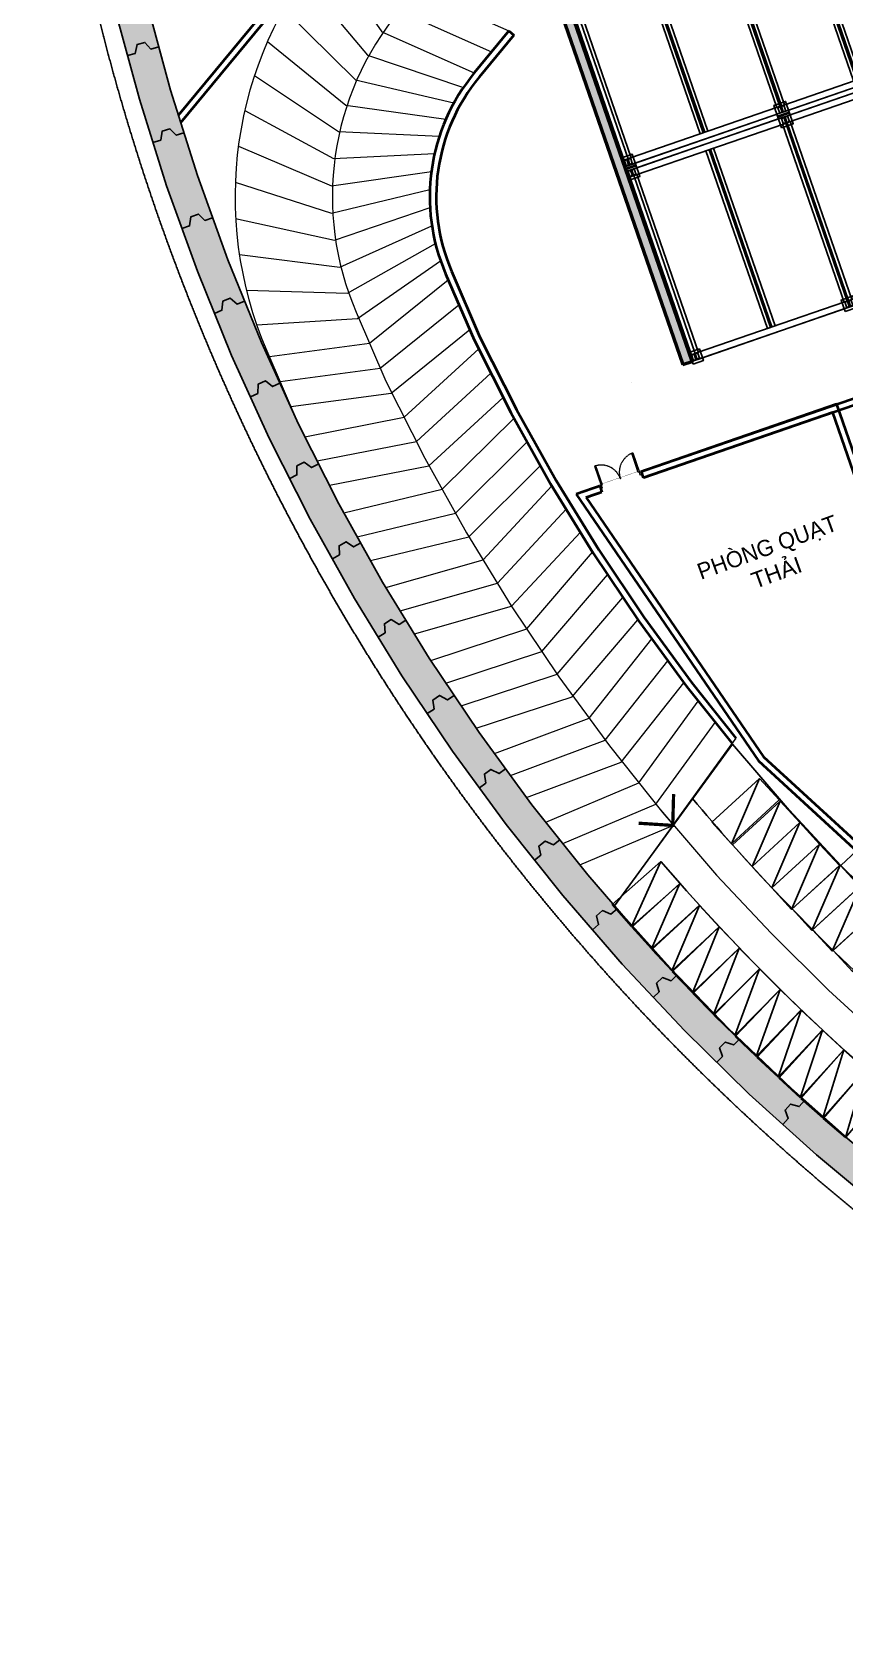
# Model space of a CAD drawing. Header units: millimetres. Extents: x -1534340 to 1713810, y -1348191 to 1114081.
# Drawn here: x 1198577 to 1223628, y -718227 to -668826 of the extents above; entities that cross this region are included whole.
import ezdxf

# ---------------------------------------------------------------- set-up
doc = ezdxf.new("R2010")
doc.units = ezdxf.units.MM
doc.header["$LTSCALE"] = 100
doc.set_wipeout_variables(frame=1)
for name, pattern in [('HIDDEN', [0.375, 0.25, -0.125]), ('HIDDEN2', [0.1875, 0.125, -0.0625]), ('Xref_ST_MBDV Cot vach 30.7.2022$0$DASHDOT', [1, 0.5, -0.25, 0, -0.25])]:
    doc.linetypes.add(name, pattern=pattern)
for name, color, linetype in [('ccu12-Manh', 8, 'Continuous'), ('KT-Kich thuoc', 9, 'Continuous'), ('xe cơ khí', 251, 'Continuous'), ('xemay', 39, 'Continuous'), ('Xref_ST_MBDV Cot vach 30.7.2022$0$Xref_ST_MBDV Cot vach 30.7.2022|Xref_ST_MBDV Cot vach 30.7.2022|Xref_ST_MBDV Cot vach 30.7.2022|Xref_ST_MBDV Cot vach 30.7.2022|A-CORE-OTLN', 2, 'Continuous'), ('Xref_ST_MBDV Cot vach 30.7.2022$0$Xref_ST_MBDV Cot vach 30.7.2022|Xref_ST_MBDV Cot vach 30.7.2022|Xref_ST_MBDV Cot vach 30.7.2022|Xref_ST_MBDV Cot vach 30.7.2022|A-WALL-PATT', 251, 'Continuous'), ('Xref_ST_MBDV Cot vach 30.7.2022$0$Xref_ST_MBDV Cot vach 30.7.2022|Xref_ST_MBDV Cot vach 30.7.2022|Xref_ST_MBDV Cot vach 30.7.2022|Xref_ST_MBDV Cot vach 30.7.2022|ccu12-Thay', 7, 'Continuous'), ('Xref_ST_MBDV Cot vach 30.7.2022$0$Xref_ST_MBDV Cot vach 30.7.2022|Xref_ST_MBDV Cot vach 30.7.2022|Xref_ST_MBDV Cot vach 30.7.2022|Xref_ST_MBDV Cot vach 30.7.2022|Site_plot line', 1, 'Xref_ST_MBDV Cot vach 30.7.2022$0$DASHDOT')]:
    doc.layers.add(name, color=color, linetype=linetype)
for name, color, linetype, lineweight in [('CUA', 37, 'Continuous', 13), ('KT-Chu viet', 255, 'Continuous', 20), ('KT-GIAO THONG HAM', 42, 'Continuous', 13), ('KT-Net cat', 1, 'Continuous', 40), ('KT-Net cot', 2, 'Continuous', 50), ('KT-Net khuat', 8, 'HIDDEN', 18), ('KT-Net manh', 251, 'Continuous', 13), ('KT-Net thay', 7, 'Continuous', 15), ('KT-Vat lieu', 250, 'Continuous', 9)]:
    doc.layers.add(name, color=color, linetype=linetype, lineweight=lineweight)
doc.styles.add('220126_HDN_HBA typical plan$0$211210_HDN_HBA_TYPICAL PLAN CORE OPT 1$0$HBA-Text', font='GOTHIC.TTF')

# ---------------------------------------------------------------- blocks, each defined once
blk = doc.blocks.new('PQQQQQ')
at = {"layer": 'KT-Net cat'}
for p, q in [((-62143, -128184), (-70167, -130954)), ((-62267, -128438), (-69854, -131058)), ((-62267, -128438), (-56670, -144649)), ((-62143, -128184), (-56415, -144773)), ((-70167, -130954), (-64540, -139186)), ((-69854, -131058), (-64387, -139055)), ((-64540, -139186), (-57909, -145288)), ((-64387, -139055), (-57861, -145060))]:
    blk.add_line(p, q, dxfattribs=at)
at = {"layer": 'KT-Chu viet', "insert": (-64359, -132358), "char_height": 500, "width": 7666.07, "attachment_point": 2, "rotation": 20.0043, "style": '220126_HDN_HBA typical plan$0$211210_HDN_HBA_TYPICAL PLAN CORE OPT 1$0$HBA-Text'}
blk.add_mtext('PHÒNG QU{\\fArial|b0|i0|c0|p34;ẠT\\PTHẢI}', dxfattribs=at)
blk = doc.blocks.new('Xref_ST_MBDV Cot vach 30.7.2022$0$Tuong Vay01-flat-1')
at = {"layer": 'Xref_ST_MBDV Cot vach 30.7.2022$0$Xref_ST_MBDV Cot vach 30.7.2022|Xref_ST_MBDV Cot vach 30.7.2022|Xref_ST_MBDV Cot vach 30.7.2022|Xref_ST_MBDV Cot vach 30.7.2022|A-WALL-PATT'}
h = blk.add_hatch(dxfattribs=at)
h.set_pattern_fill('ACET-2D-VATLIEU04', color=256, scale=50, pattern_type=2)
h.set_pattern_definition([(50, (-11139561.84, -1407213.45), (-225.902474, 189.5546825), [37.5, -412.5]), (355, (-11139561.84, -1407213.45), (32.127212, 367.215716), [30, -330]), (100.4514, (-11139531.95, -1407216.06), (-341.231527, -62.944187), [31.870095, -350.571056]), (46.1842, (-11139561.84, -1407113.45), (-319.180497, 306.252097), [56.25, -618.75]), (96.6356, (-11139517.37, -1407120.34), (-516.995922, -60.144022), [47.805144, -525.8565]), (351.1842, (-11139561.84, -1407113.45), (84.740774, 546.39543), [45, -495]), (21, (-11139511.84, -1407138.45), (-105.680822, 275.3079534), [37.5, -412.5]), (326, (-11139511.84, -1407138.45), (206.128805, 305.59852), [30, -330]), (71.4514, (-11139486.97, -1407155.22), (-328.963765, 110.380101), [31.870095, -350.571056]), (37.5, (-11139561.84, -1407213.45), (-78.1345294, 101.8269012), [0, -326, 0, -335, 0, -331.25]), (7.5, (-11139561.84, -1407213.45), (-23.2793464, 176.824191), [0, -191, 0, -318.5, 0, -126.25]), (327.5, (-11139673.34, -1407213.45), (71.9444175, 112.9301145), [0, -125, 0, -390, 0, -517.5000003]), (317.5, (-11139723.34, -1407213.45), (158.0205496, 172.449169), [0, -162.5, 0, -259, 0, -367.5]), (45, (-11139561.84, -1407213.45), (-150.260191, 150.260191), []), (45, (-11139561.84, -1407152.2), (-150.260191, 150.260191), [])])
h.paths.add_polyline_path([(-82665, -118500), (-81837, -121132), (-80903, -123728), (-79863, -126284), (-78720, -128795), (-77475, -131258), (-76131, -133667), (-74689, -136020), (-73153, -138312), (-71525, -140539), (-69807, -142699), (-68002, -144786), (-66114, -146798), (-64145, -148731), (-62100, -150582), (-59980, -152349), (-57790, -154027), (-55533, -155614), (-53213, -157109), (-50835, -158507), (-48401, -159807), (-45916, -161007), (-43385, -162104), (-40811, -163097), (-38198, -163985), (-35551, -164765), (-32875, -165436), (-30174, -165998), (-27451, -166448), (-24702, -166789), (-4397, -168938), (36420, -167648), (41836, -160719), (12445, -24368), (8473, -9249), (-4719, -5521), (-10557, -9947), (-34021, -27848), (-39777, -32009), (-41249, -35294), (-45787, -38574), (-49368, -38942), (-57644, -44924), (-59845, -46601), (-61969, -48362), (-64020, -50208), (-65993, -52137), (-67887, -54144), (-69696, -56226), (-71420, -58381), (-73054, -60604), (-74596, -62892), (-76043, -65242), (-77394, -67648), (-78645, -70107), (-79794, -72615), (-80841, -75168), (-81782, -77762), (-82617, -80392), (-83343, -83054), (-83961, -85743), (-84468, -88455), (-84865, -91186), (-85149, -93930), (-85321, -96684), (-85381, -99530), (-85329, -102201), (-85163, -104955), (-84886, -107701), (-84496, -110432), (-83996, -113146), (-83385, -115836)], flags=16)
h.paths.add_polyline_path([(-83625, -118781), (-82785, -121452), (-81837, -124086), (-80781, -126680), (-79621, -129228), (-78358, -131727), (-76994, -134172), (-75531, -136560), (-73973, -138886), (-72320, -141146), (-70577, -143337), (-68746, -145455), (-66829, -147497), (-64832, -149459), (-62755, -151337), (-60604, -153130), (-58382, -154833), (-56092, -156444), (-53738, -157960), (-51324, -159379), (-48854, -160699), (-46333, -161916), (-43764, -163030), (-41151, -164038), (-38500, -164938), (-35814, -165730), (-33098, -166411), (-30357, -166981), (-27595, -167438), (-24816, -167783), (-4434, -169940), (36920, -168633), (42913, -160966), (13418, -24135), (9295, -8442), (-4926, -4424), (-11163, -9151), (-34617, -27045), (-40580, -31355), (-42052, -34640), (-46156, -37607), (-49737, -37975), (-58240, -44121), (-60467, -45819), (-62623, -47605), (-64704, -49479), (-66707, -51435), (-68628, -53472), (-70465, -55586), (-72214, -57772), (-73872, -60029), (-75437, -62350), (-76905, -64734), (-78276, -67176), (-79545, -69672), (-80712, -72217), (-81774, -74808), (-82729, -77440), (-83576, -80109), (-84314, -82810), (-84940, -85539), (-85455, -88291), (-85857, -91062), (-86146, -93847), (-86321, -96642), (-86382, -99529), (-86328, -102241), (-86160, -105036), (-85879, -107821), (-85484, -110593), (-84976, -113347), (-84356, -116078)])
at = {"layer": 'Xref_ST_MBDV Cot vach 30.7.2022$0$Xref_ST_MBDV Cot vach 30.7.2022|Xref_ST_MBDV Cot vach 30.7.2022|Xref_ST_MBDV Cot vach 30.7.2022|Xref_ST_MBDV Cot vach 30.7.2022|A-CORE-OTLN', "color": 6}
for points in [[(-84356, -116078), (-83625, -118781), (-82785, -121452), (-81837, -124086), (-80781, -126680), (-79621, -129228), (-78358, -131727), (-76994, -134172), (-75531, -136560), (-73973, -138886), (-72320, -141146), (-70577, -143337), (-68746, -145455), (-66829, -147497), (-64832, -149459), (-62755, -151337), (-60604, -153130)], [(-83385, -115836), (-82665, -118500), (-81837, -121132), (-80903, -123728), (-79863, -126284), (-78720, -128795), (-77475, -131258), (-76131, -133667), (-74689, -136020), (-73153, -138312), (-71525, -140539), (-69807, -142699), (-68002, -144786), (-66114, -146798), (-64145, -148731), (-62100, -150582), (-59980, -152349)]]:
    blk.add_lwpolyline(points, dxfattribs=at)
at = {"layer": 'Xref_ST_MBDV Cot vach 30.7.2022$0$Xref_ST_MBDV Cot vach 30.7.2022|Xref_ST_MBDV Cot vach 30.7.2022|Xref_ST_MBDV Cot vach 30.7.2022|Xref_ST_MBDV Cot vach 30.7.2022|ccu12-Thay', "ltscale": 10}
for points in [[(-83991, -117429), (-83750, -117364), (-83694, -117090), (-83453, -117025), (-83267, -117233), (-83025, -117168)], [(-83205, -120116), (-82967, -120041), (-82923, -119765), (-82684, -119690), (-82490, -119891), (-82251, -119816)], [(-82311, -122769), (-82076, -122685), (-82042, -122407), (-81806, -122323), (-81604, -122517), (-81369, -122433)], [(-81309, -125383), (-81078, -125289), (-81056, -125010), (-80824, -124916), (-80614, -125100), (-80383, -125006)], [(-80201, -127954), (-79974, -127850), (-79964, -127571), (-79736, -127467), (-79519, -127643), (-79291, -127539)], [(-78990, -130477), (-78767, -130365), (-78768, -130085), (-78545, -129972), (-78320, -130139), (-78097, -130026)], [(-77676, -132949), (-77458, -132828), (-77471, -132548), (-77252, -132427), (-77021, -132584), (-76803, -132462)], [(-76263, -135366), (-76050, -135235), (-76074, -134957), (-75860, -134826), (-75623, -134974), (-75410, -134844)], [(-74752, -137723), (-74544, -137584), (-74580, -137306), (-74372, -137167), (-74129, -137305), (-73921, -137166)], [(-73146, -140016), (-72945, -139868), (-72991, -139593), (-72789, -139445), (-72541, -139573), (-72339, -139426)], [(-71448, -142242), (-71253, -142086), (-71311, -141812), (-71115, -141657), (-70861, -141775), (-70666, -141619)], [(-69661, -144396), (-69472, -144233), (-69541, -143962), (-69352, -143798), (-69094, -143906), (-68905, -143742)], [(-67787, -146476), (-67605, -146305), (-67685, -146037), (-67503, -145866), (-67240, -145963), (-67058, -145792)], [(-65830, -148478), (-65655, -148300), (-65746, -148035), (-65571, -147857), (-65305, -147943), (-65130, -147764)], [(-63793, -150398), (-63626, -150213), (-63727, -149952), (-63560, -149767), (-63290, -149842), (-63123, -149657)]]:
    blk.add_lwpolyline(points, dxfattribs=at)
at = {"layer": 'Xref_ST_MBDV Cot vach 30.7.2022$0$Xref_ST_MBDV Cot vach 30.7.2022|Xref_ST_MBDV Cot vach 30.7.2022|Xref_ST_MBDV Cot vach 30.7.2022|Xref_ST_MBDV Cot vach 30.7.2022|Site_plot line', "ltscale": 5000}
blk.add_arc((-17764, -99529), 69167, 126.14636, 263.7927, dxfattribs=at)
blk = doc.blocks.new('*U2536')
at = {"layer": 'KT-Net manh', "linetype": 'HIDDEN', "ltscale": 3000}
blk.add_lwpolyline([(0, -3000), (839, 0), (0, 3000)], dxfattribs=at)
blk = doc.blocks.new('*U2538')
at = {"layer": 'KT-Kich thuoc', "color": 0, "linetype": 'ByBlock', "lineweight": -2, "transparency": 16777216}
for p, rotation in [((1210961, -666882), 230.4488277143707), ((1210427, -667529), 230.4488277143707), ((1209893, -668177), 230.4488277143707), ((1209389, -668848), 235.7918649529582), ((1208950, -669563), 241.1349021915458), ((1208580, -670315), 246.4779394301334), ((1208281, -671100), 251.8209766687208), ((1208057, -671908), 257.1640139073083), ((1207909, -672734), 262.5070511458958), ((1207838, -673570), 267.8500883844832), ((1207846, -674409), 273.1931256230707), ((1207932, -675243), 278.5361628616582), ((1208095, -676066), 283.8792001002456), ((1208334, -676871), 289.2222373388331), ((1208645, -677650), 293.3085854684605), ((1208977, -678421), 293.3085854684605), ((1209309, -679191), 293.3085854684605), ((1209664, -679952), 296.8158554686049), ((1210042, -680701), 296.8158554686049), ((1210421, -681450), 296.8158554686049), ((1210809, -682194), 299.1540354685542), ((1211218, -682927), 299.1540354685542), ((1211626, -683660), 299.1540354685542), ((1212040, -684390), 301.4922154686193), ((1212479, -685105), 301.4922154686193), ((1212917, -685821), 301.4922154686193), ((1213356, -686536), 303.8303954685628), ((1213823, -687234), 303.8303954685628), ((1214291, -687931), 303.8303954685628), ((1214758, -688628), 303.8303954685628), ((1215250, -689308), 306.1685754685888), ((1215745, -689985), 306.1685754685888), ((1216241, -690663), 306.1685754685888), ((1216756, -691325), 308.5067554685864), ((1217279, -691982), 308.5067554685864), ((1217801, -692639), 308.5067554685864)]:
    blk.add_blockref('*U2536', p, dxfattribs=dict(at, rotation=rotation))
blk = doc.blocks.new('cot')
at = {"layer": 'xe cơ khí'}
for points in [[(11052751, 1251358), (11053091, 1251358), (11053091, 1250978), (11052751, 1250978)], [(11052801, 1251268), (11053001, 1251268), (11053001, 1251252), (11052801, 1251252)], [(11052801, 1251268), (11053001, 1251268), (11053001, 1251068), (11052801, 1251068)], [(11052801, 1251084), (11053001, 1251084), (11053001, 1251068), (11052801, 1251068)], [(11052921, 1251252), (11052921, 1251084), (11052881, 1251084), (11052881, 1251252)]]:
    blk.add_lwpolyline(points, close=True, dxfattribs=at)
blk = doc.blocks.new('bbbb5')
at = {"layer": 'xe cơ khí'}
for points in [[(175, 6090), (275, 6090), (275, 290), (175, 290)], [(7550, 6290), (250, 6290), (250, 6090), (7550, 6090)], [(2525, 6090), (2625, 6090), (2625, 290), (2525, 290)], [(2675, 6090), (2775, 6090), (2775, 290), (2675, 290)], [(5025, 6090), (5125, 6090), (5125, 290), (5025, 290)], [(5175, 6090), (5275, 6090), (5275, 290), (5175, 290)], [(7840, 6380), (7460, 6380), (7460, 6000), (7840, 6000)], [(7625, 6090), (7525, 6090), (7525, 290), (7625, 290)], [(7750, 6290), (7550, 6290), (7550, 6274), (7750, 6274)], [(7750, 6290), (7550, 6290), (7550, 6090), (7750, 6090)], [(7750, 6106), (7550, 6106), (7550, 6090), (7750, 6090)], [(7630, 6274), (7630, 6106), (7670, 6106), (7670, 6274)], [(7675, 6090), (7775, 6090), (7775, 290), (7675, 290)], [(7750, 6290), (12550, 6290), (12550, 6090), (7750, 6090)], [(10125, 6090), (10025, 6090), (10025, 290), (10125, 290)], [(10275, 6090), (10175, 6090), (10175, 290), (10275, 290)], [(12625, 6090), (12525, 6090), (12525, 290), (12625, 290)], [(250, 290), (7550, 290), (7550, 90), (250, 90)], [(7840, 380), (7460, 380), (7460, 0), (7840, 0)], [(7750, 290), (7550, 290), (7550, 274), (7750, 274)], [(7750, 290), (7550, 290), (7550, 90), (7750, 90)], [(7750, 106), (7550, 106), (7550, 90), (7750, 90)], [(7630, 274), (7630, 106), (7670, 106), (7670, 274)], [(12550, 290), (7750, 290), (7750, 90), (12550, 90)]]:
    blk.add_lwpolyline(points, close=True, dxfattribs=at)
for p in [(-11052751, -1244978), (-11052751, -1250978)]:
    blk.add_blockref('cot', p, dxfattribs=at)
at = {"layer": 'xe cơ khí', "xscale": -1}
for p in [(11065551, -1244978), (11065551, -1250978)]:
    blk.add_blockref('cot', p, dxfattribs=at)
blk = doc.blocks.new('xecokhi B1')
at = {"layer": 'KT-Vat lieu'}
h = blk.add_hatch(dxfattribs=at)
h.set_pattern_fill('BTCT', color=256, scale=40)
h.set_pattern_definition([(50, (0, 0), (286.90407, -25.10085), [30, -330]), (355, (0, 0), (-55.5005, 300.87685), [24, -264]), (100.4514, (23.9, -2.1), (231.40375, 275.7758), [25.4961, -280.45684]), (46.1842, (0, 80), (426.8964, -66.2076), [45, -495]), (96.6356, (35.57, 74.5), (373.8651, 389.6471), [38.2441, -420.6852]), (351.1842, (0, 80), (373.8648, 389.6474), [36, -396]), (21, (40, 60), (238.7628, -161.04756), [30, -330]), (326, (40, 60), (97.3261, 290.06), [24, -264]), (71.4514, (59.9, 46.58), (336.08905, 129.0122), [25.4961, -280.45684]), (37.5, (0, 0), (4.86394, 133.15754), [0, -260.8, 0, -268, 0, -265]), (7.5, (0, 0), (105.22781, 157.76468), [0, -152.8, 0, -254.8, 0, -101]), (327.5, (-89.2, 0), (213.52897, -9.02195), [0, -100, 0, -312, 0, -414]), (317.5, (-129.2, 0), (233.27447, 40.042), [0, -130, 0, -207.2, 0, -294]), (45, (0, 0), (-106.06602, 106.06602), []), (45, (70.71, 0), (-106.06602, 106.06602), [])])
h.paths.add_polyline_path([(-104070, 42213), (-103787, 42311), (-107882, 54174), (-108166, 54076)])
at = {"layer": 'KT-Net cot'}
blk.add_lwpolyline([(-104070, 42213), (-103787, 42311), (-107882, 54174), (-108166, 54076)], close=True, dxfattribs=at)
at = {"layer": 'xe cơ khí'}
for points in [[(-105812, 48330), (-93807, 52474), (-95830, 58335), (-107835, 54190)], [(-103739, 42327), (-91735, 46472), (-93758, 52333), (-105763, 48188)]]:
    blk.add_lwpolyline(points, close=True, dxfattribs=at)
at = {"layer": 'xe cơ khí', "rotation": 199.047137940156}
for p in [(-95812, 58436), (-93740, 52434)]:
    blk.add_blockref('bbbb5', p, dxfattribs=at)
blk = doc.blocks.new('plot bike')
at = {"linetype": 'HIDDEN', "ltscale": 1000}
blk.add_line((0, 450), (2000, -450), dxfattribs=at)
blk.add_lwpolyline([(0, 450), (2000, 450), (2000, -450), (0, -450)], close=True, dxfattribs=at)
blk = doc.blocks.new('*U305')
at = {"layer": 'xemay', "xscale": -1, "rotation": 90}
blk.add_blockref('plot bike', (450, 2000), dxfattribs=at)
blk = doc.blocks.new('*U306')
at = {"layer": 'KT-Kich thuoc', "color": 0, "linetype": 'ByBlock', "lineweight": -2, "transparency": 16777216}
for p, rotation in [((-104157, 26210), 131.4455740742642), ((-103557, 25539), 132.2311702383999), ((-102948, 24877), 133.0167664025365), ((-102329, 24223), 133.8023625666731), ((-101702, 23578), 134.5879587308087), ((-101066, 22941), 135.3735548949444), ((-100421, 22313), 136.159151059081), ((-99767, 21694), 136.9447472232176), ((-99105, 21085), 137.7303433873542), ((-98435, 20484), 138.5159395514908), ((-97757, 19892), 139.3015357156274)]:
    blk.add_blockref('*U305', p, dxfattribs=dict(at, rotation=rotation))
blk = doc.blocks.new('dfgdgdggd')
at = {"layer": 'KT-Kich thuoc'}
blk.add_line((-101329, 26074), (-99788, 24490), dxfattribs=at)
at = {"layer": 'xemay'}
for points in [[(-103775, 28833, 0.014489), (-101329, 26074, 0.014489)], [(-104454, 26548, 0.184726), (-63049, 4518), (-41381, 2225)]]:
    blk.add_lwpolyline(points, format="xyb", dxfattribs=at)
blk.add_arc((-54955, 69657), 63640, 225.21254, 229.30006, dxfattribs=at)
at = {"layer": 'KT-Kich thuoc'}
blk.add_blockref('*U306', (0, 0), dxfattribs=at)
at = {"layer": 'xemay', "rotation": 222.4888155425928}
for p, xscale in [((-102876, 27768), -0.9999999999999987), ((-102241, 27070), -0.9999999999999987), ((-101633, 26406), -0.9999999999999987), ((-101025, 25742), -0.9999999999999999), ((-100397, 25097), -0.9999999999999999), ((-99769, 24452), -0.9999999999999999), ((-99133, 23813), -0.9999999999999999)]:
    blk.add_blockref('plot bike', p, dxfattribs=dict(at, xscale=xscale))
blk = doc.blocks.new('*U2315')
for p, q in [((-1260, -100), (-1300, -100)), ((-1280, -100), (-1280, -525)), ((-90, -100), (-50, -100)), ((-70, -100), (-70, -525)), ((-1260, -525), (-1300, -525)), ((-90, -525), (-50, -525))]:
    blk.add_line(p, q)
for points in [[(-1350, 100), (-1290, 100), (-1290, 40), (-1300, 40), (-1300, 0), (-1350, 0)], [(-1300, 0), (-1260, 0), (-1260, -625), (-1300, -625)], [(-50, 0), (-90, 0), (-90, -625), (-50, -625)], [(0, 100), (-60, 100), (-60, 40), (-50, 40), (-50, 0), (0, 0)]]:
    blk.add_lwpolyline(points, close=True)
at = {"linetype": 'HIDDEN2'}
for centre, start, end in [((-1300, 0), 270, 0), ((-50, 0), 180, 270)]:
    blk.add_arc(centre, 625, start, end, dxfattribs=at)
blk = doc.blocks.new('BBB14')
blk.add_wipeout([(1467, -2669), (1467, -2987), (116, -3004), (118, -2669)]).dxf.layer = 'KT-Kich thuoc'
at = {"layer": 'KT-Net cat'}
for p, q in [((117, -2700), (117, -2900)), ((1467, -2700), (1467, -2900))]:
    blk.add_line(p, q, dxfattribs=at)
at = {"layer": 'CUA', "rotation": 179.9999938228274}
blk.add_blockref('*U2315', (117, -2700), dxfattribs=at)
blk = doc.blocks.new('3123')
at = {"layer": 'Defpoints'}
for points in [[(1223963, -703163.4), (1221977.9, -701406.9), (1220062.5, -699573.4), (1218236.6, -697683.7), (1216530, -695776.4), (1220161.4, -690786.7), (1221785.2, -692680.9), (1223502.7, -694527.2), (1223984.8, -694081.1)], [(1229092.9, -696892), (1223430.7, -680492), (1235955.3, -676167.9)]]:
    blk.add_lwpolyline(points, dxfattribs=at)
at = {"layer": 'KT-Net cat'}
for p, q in [((1203086.2, -671392.9), (1208494, -664844.6)), ((1203157.8, -671620.3), (1208648.2, -664971.9))]:
    blk.add_line(p, q, dxfattribs=at)
blk.add_blockref('PQQQQQ', (1285508.2, -552119.2))
at = {"layer": 'KT-GIAO THONG HAM'}
for points in [[(1202122.9, -667955.6), (1202842.8, -670619.2), (1203670.8, -673251.2), (1204605.5, -675847.3), (1205645.4, -678403), (1206788.6, -680914.3), (1208033.3, -683376.7), (1209377.5, -685786.4), (1210818.9, -688139.2), (1212355, -690431.2), (1213983.4, -692658.6), (1215701.3, -694817.8), (1217505.8, -696905.1), (1219394, -698917), (1221362.7, -700850.2), (1223408.7, -702701.5), (1225528.5, -704467.8), (1227718.5, -706146.1), (1229975.2, -707733.7), (1232294.8, -709227.9), (1234673.5, -710626.2), (1237107.2, -711926.3), (1239591.9, -713126), (1242142.2, -714231.5)], [(1217049.1, -679627.2), (1217049.1, -679627.2)]]:
    blk.add_lwpolyline(points, dxfattribs=at)
blk.add_lwpolyline([(1208648.2, -664971.9), (1207579.4, -666266.2, 0.2813687), (1205811.4, -678655.6), (1206761, -680859.6), (1208033.3, -683376.7), (1209377.5, -685786.4), (1210818.9, -688139.2), (1212355, -690431.2), (1213983.4, -692658.6), (1215701.3, -694817.8), (1217505.8, -696905.1), (1219394, -698917), (1221362.7, -700850.2), (1223408.7, -702701.5), (1225528.5, -704467.8), (1227718.5, -706146.1), (1229975.2, -707733.7), (1232294.8, -709227.9), (1234673.5, -710626.2), (1237107.2, -711926.3), (1239591.9, -713126), (1242142.2, -714231.5)], format="xyb", dxfattribs=at)
at = {"layer": 'KT-Net cat'}
for p, q in [((1213274.6, -668792.5), (1213428.8, -668919.9)), ((1215534.6, -683006.5), (1236152.9, -675888)), ((1215640.1, -683181.6), (1236218.2, -676077.1))]:
    blk.add_line(p, q, dxfattribs=at)
for points in [[(1213274.6, -668792.5), (1212205.7, -670086.8, 0.2813687), (1211321.7, -676281.5), (1212198.6, -678316.8), (1213332.9, -680560.7), (1214557.7, -682756.5), (1215871.2, -684900.5), (1217271, -686989.1), (1218754.8, -689018.8), (1220148.7, -690770.7)], [(1213428.8, -668919.9), (1212359.9, -670214.2, 0.2813687), (1211505.4, -676202.4), (1212379.9, -678232), (1213509.5, -680466.8), (1214730.4, -682655.5), (1216039.6, -684792.5), (1217434.8, -686874.3), (1218913.9, -688897.5), (1220270.4, -690602.4)]]:
    blk.add_lwpolyline(points, format="xyb", dxfattribs=at)
at = {"layer": 'KT-Net khuat', "linetype": 'HIDDEN', "ltscale": 3000}
for points in [[(1220161.4, -690786.7), (1221908.3, -692823.3), (1223502.7, -694527.2), (1225193.4, -696202.7), (1226948.5, -697812.8), (1229275.2, -699779.9), (1231270.9, -701309.2), (1233327.4, -702755.9), (1235441.1, -704117.5), (1235505.3, -704155.2)], [(1217884.3, -692739.9), (1219673.5, -694825.6), (1221350.8, -696618.2), (1223122.8, -698374.3), (1224965.2, -700064.6), (1227393.4, -702117.3), (1229494.7, -703727.7), (1231651.3, -705244.8), (1233868, -706672.7), (1233985, -706741.4)]]:
    blk.add_lwpolyline(points, dxfattribs=at)
at = {"layer": 'KT-Net thay'}
blk.add_line((1220270.4, -690602.4), (1216530, -695776.4), dxfattribs=at)
blk.add_lwpolyline([(1210961.4, -666882.2), (1209892.5, -668176.5, 0.2813687), (1208566.6, -677468.6), (1209479.8, -679588.2), (1210683.1, -681968.7), (1211967.6, -684271.4), (1213345, -686519.8), (1214813, -688710.1), (1216369.1, -690838.7), (1218010.8, -692902.1), (1218336, -693278.2)], format="xyb", dxfattribs=at)
at = {"layer": 'KT-Net thay', "const_width": 100}
blk.add_lwpolyline([(1218347.9, -692328.2), (1218320.6, -693292.6), (1217268.3, -693224.9)], dxfattribs=at)
blk.add_blockref('Xref_ST_MBDV Cot vach 30.7.2022$0$Tuong Vay01-flat-1', (1285508.2, -552119.2))
at = {"layer": 'KT-Kich thuoc'}
blk.add_blockref('*U2538', (0, 0), dxfattribs=at)
at = {"layer": 'KT-Net cat'}
blk.add_blockref('xecokhi B1', (1322702.6, -721293.7), dxfattribs=at)
at = {"layer": 'xemay'}
blk.add_blockref('dfgdgdggd', (1322702.6, -721293.7), dxfattribs=at)
at = {"layer": 'KT-Vat lieu', "rotation": 19.04714414649506}
blk.add_blockref('BBB14', (1215077.8, -680307.8), dxfattribs=at)

msp = doc.modelspace()

# ---------------------------------------------------------------- block references
at = {"layer": 'ccu12-Manh'}
msp.add_blockref('3123', (0, 0), dxfattribs=at)

doc.saveas('drawing.dxf')
